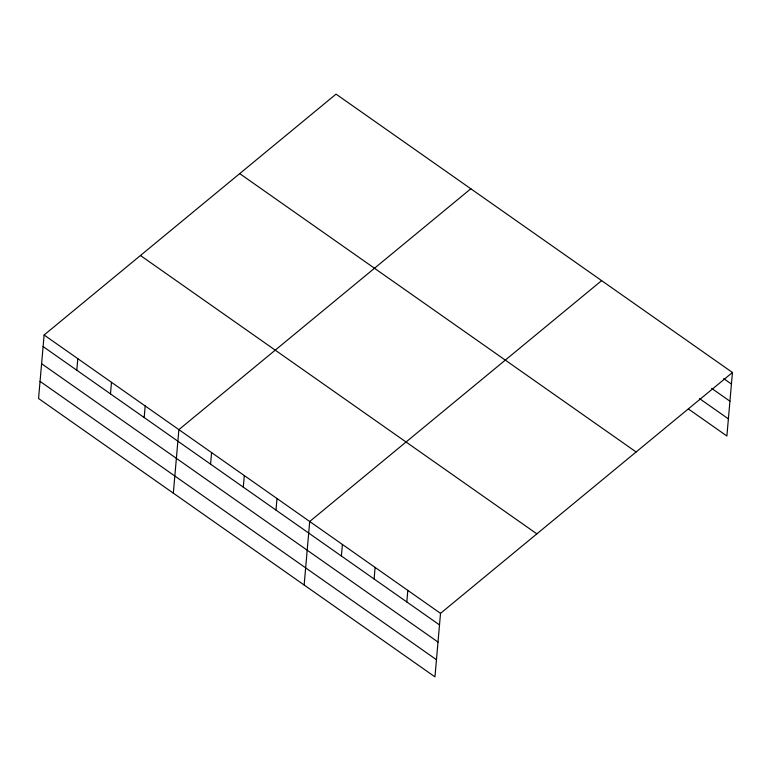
<?xml version="1.0" encoding="UTF-8"?>
<svg xmlns="http://www.w3.org/2000/svg" width="771" height="771" viewBox="0 0 771 771"><rect width="100%" height="100%" fill="white"/><g stroke="black" fill="none" stroke-linecap="round" stroke-linejoin="round"><path stroke-width="1.16" d="M44.111 335L38.55 398.511L434.96 676.871L440.52 613.35L732.45 372.489L336.04 94.129L44.111 335L440.52 613.35M76.792 370.225L77.804 358.66M110.484 393.885L111.496 382.32M144.177 417.545L145.189 405.98M173.33 493.151L178.891 429.64L470.821 188.77M210.579 464.171L211.591 452.596M243.279 487.137L244.301 475.562M275.989 510.103L277.001 498.529M304.15 585.006L309.701 521.495L601.631 280.634M341.399 556.026L342.411 544.451M374.099 578.992L375.111 567.417M406.809 601.958L407.82 590.384M732.45 372.489L726.889 436L688.416 408.987M723.738 378.657L731.438 384.054M711.662 388.362L729.935 401.199M699.538 398.597L728.393 418.865M239.704 173.62L636.114 451.97M140.447 255.509L536.857 533.86M43.099 346.565L439.509 624.915M41.595 363.71L438.005 642.06M40.053 381.375L436.463 659.725"/></g></svg>
